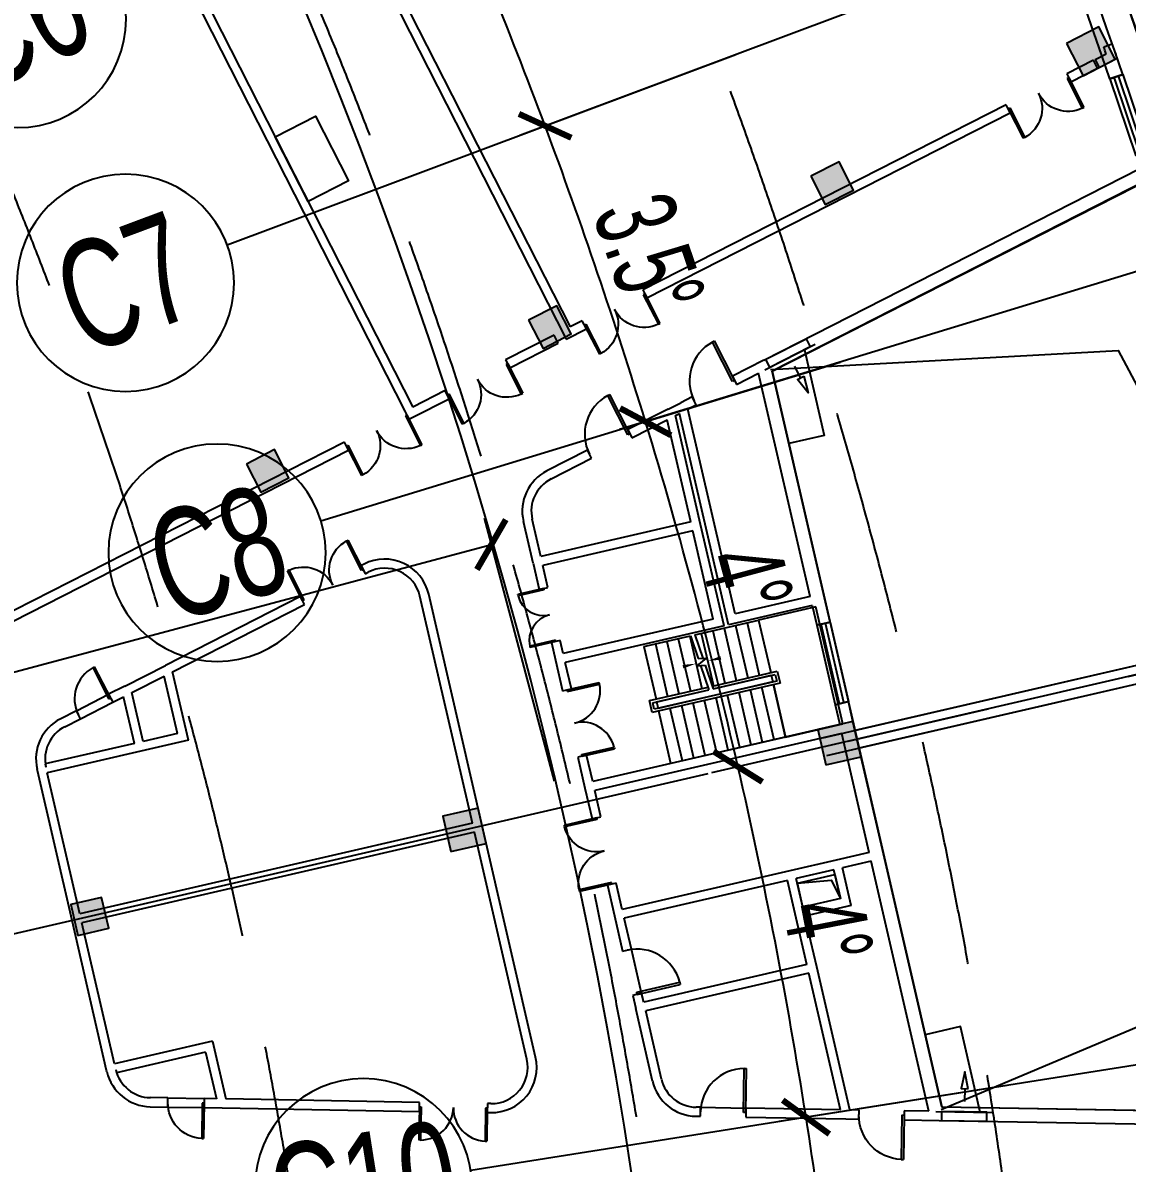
# Model space of a CAD drawing. Extents: x 1962160 to 37842216, y -162679 to 2997677.
# Drawn here: x 37707960 to 37732361, y 2773540 to 2798729 of the extents above; entities that cross this region are included whole.
import ezdxf
from ezdxf.enums import TextEntityAlignment as Align

# ---------------------------------------------------------------- set-up
doc = ezdxf.new("R2010")
doc.units = 0
doc.header["$LTSCALE"] = 1000
for name, pattern in [('CENTER', [2, 1.25, -0.25, 0.25, -0.25]), ('CENTER2', [28.575000000000003, 19.05, -3.175, 3.175, -3.175]), ('HIDDEN', [0.375, 0.25, -0.125])]:
    doc.linetypes.add(name, pattern=pattern)
doc.layers.get('0').update_dxf_attribs({"color": 8})
doc.layers.get('Defpoints').update_dxf_attribs({"color": 8})
for name, color, linetype in [('#幕墙线-平面', 8, 'Continuous'), ('#标注', 8, 'Continuous'), ('#虚线', 8, 'HIDDEN'), ('#轴线', 8, 'CENTER2'), ('1-WIN-1', 8, 'Continuous'), ('A-AL-E', 8, 'Continuous'), ('A-FLOR', 8, 'Continuous'), ('A-GRID', 8, 'CENTER'), ('A-HATH', 8, 'Continuous'), ('A-STRS-HRAL', 8, 'Continuous'), ('COLUMN', 8, 'Continuous'), ('DIM', 8, 'Continuous'), ('G-ACCS', 8, 'Continuous'), ('PUB_HATCH', 8, 'Continuous'), ('周边建筑', 8, 'Continuous')]:
    doc.layers.add(name, color=color, linetype=linetype)
doc.layers.add('A-X-CHEK', color=8, linetype='Continuous', plot=False)
doc.styles.add('#文字', font='jrs.shx', dxfattribs={"width": 0.7, "bigfont": 'hztxt.shx'})
doc.styles.add('JHZX', font='jrs.shx', dxfattribs={"width": 0.6, "bigfont": 'jhz.shx'})
doc.dimstyles.new('JZBZ-600', dxfattribs={"dimscale": 600, "dimtxt": 3, "dimasz": 1.5, "dimexe": 1, "dimexo": 1, "dimgap": 0.5, "dimtad": 1, "dimdec": 0, "dimdsep": 46, "dimtxsty": 'JHZX', "dimblk1": 'ARCHTICK', "dimblk2": 'ARCHTICK', "dimsah": 1, "dimcen": 0, "dimclrd": 1, "dimclre": 1, "dimclrt": 2, "dimadec": 1, "dimazin": 2, "dimtfac": 1, "dimtdec": 0, "dimtix": 1, "dimtmove": 0, "dimatfit": 3, "dimfxl": 1, "dimtolj": 1, "dimlwd": -1, "dimlwe": -1, "dimarcsym": 1})

# ---------------------------------------------------------------- blocks, each defined once
blk = doc.blocks.new('排水沟区域')
at = {"layer": 'A-HATH'}
h = blk.add_hatch(dxfattribs=at)
h.set_pattern_fill('ANSI37', color=256, scale=100)
h.set_pattern_definition([(45, (0, 0), (-112.2532015133644, 112.2532015133644), []), (135, (0, 0), (-112.2532015133644, -112.2532015133644), [])])
edge = h.paths.add_edge_path()
edge.add_arc((35778214.13878883, 2927624.965237803), 650.0000000036937, 183.9388823932484, 223.5627937521552, ccw=False)
edge.add_arc((35647972.51225553, 2918657.177440425), 129900.0000000662, 3.938884257588553, 38.97795766836391)
edge.add_line((35748955.2148303, 3000367.053102507), (35748683.21338074, 3000146.791373039))
edge.add_arc((35647972.51225566, 2918657.17744047), 129549.9999999376, 3.938884257573193, 38.97789835857748, ccw=False)
edge.add_arc((35778214.13878738, 2927624.965258901), 1000.000000002873, 183.938884257331, 243.7486610001553)
edge.add_arc((35647972.50986589, 2918657.177302167), 130050.0023937305, 3.558072409215487, 3.756253554398149)
blk.add_lwpolyline([(35777743.13609562, 2927177.018295643, -0.1746354518207903), (35777565.67415892, 2927580.315223805, 0.1540892544204838), (35748955.2148303, 3000367.053102507), (35748683.21338074, 3000146.791373039, -0.1540889894882649), (35777216.50089744, 2927556.272897216, 0.2670597927759777), (35777771.82913741, 2926728.102853881, 0.0008647285902376794)], format="xyb", close=True, dxfattribs=at)
blk = doc.blocks.new('A$C58e34137')
at = {"layer": 'A-X-CHEK'}
blk.add_blockref('排水沟区域', (-35647972.51433039, -2918657.17947907), dxfattribs=at)
blk = doc.blocks.new('$WINLIB2D$00000001')
for points in [[(-0.4999999999999964, 0.5000000000000142), (-0.4999999999999964, -0.4999999999999858)], [(-0.4999999999999964, 0.5000000000000142), (0.5000000000000036, 0.5000000000000142)], [(0.5000000000000036, -0.4999999999999858), (0.5000000000000036, 0.5000000000000142)], [(0.5000000000000036, 0.1666666666666714), (-0.4999999999999964, 0.1666666666666714)], [(0.5000000000000036, -0.1666666666666572), (-0.4999999999999964, -0.1666666666666572)], [(-0.4999999999999964, -0.4999999999999858), (0.5000000000000036, -0.4999999999999858)]]:
    blk.add_lwpolyline(points)
blk = doc.blocks.new('$DorLib2D$00000002')
at = {"layer": '1-WIN-1'}
for p, q in [((-0.5000000000002274, 1.70530256582424e-13), (-0.5, 0.4875000000000114)), ((-0.4750000000001364, 0.4875000000002387), (-0.5, 0.4875000000000114)), ((-0.4750000000001364, 1.70530256582424e-13), (-0.4750000000001364, 0.4875000000002387)), ((0.4749999999999091, 5.684341886080801e-14), (0.4749999999999091, 0.4875000000001251)), ((0.4749999999999091, 0.4875000000001251), (0.4999999999997726, 0.4875000000001251)), ((0.5, -5.684341886080801e-14), (0.4999999999997726, 0.4875000000001251)), ((-0.5000000000002274, 1.70530256582424e-13), (-0.4750000000001364, 1.70530256582424e-13)), ((0.5, -5.684341886080801e-14), (0.4749999999999091, 5.684341886080801e-14))]:
    blk.add_line(p, q, dxfattribs=at)
for centre, start, end in [((-0.4875000000001819, 5.684341886080801e-14), 0, 88.53071642340379), ((0.4874999999999545, 5.684341886080801e-14), 91.46928357659621, 180)]:
    blk.add_arc(centre, 0.4875, start, end, dxfattribs=at)
blk = doc.blocks.new('$DorLib2D$00000001')
for p, q in [((0.45, 0.9750000000000001), (0.5000000000000002, 0.9750000000000001)), ((0.45, 0), (0.45, 0.9750000000000001)), ((0.5, 0), (0.5, 0.9750000000000001)), ((0.5, 0), (0.45, 0))]:
    blk.add_line(p, q)
blk.add_arc((0.475, 0), 0.975, 91.4692835813538, 180)
blk = doc.blocks.new('_FZH')
blk.add_lwpolyline([(-0.5, -0.5), (0.5, -0.5), (0.5, 0.5), (-0.5, 0.5)], close=True)
at = {"layer": 'PUB_HATCH'}
blk.add_solid([(-0.5, -0.5), (0.5, -0.5), (-0.5, 0.5), (0.5, 0.5)], dxfattribs=at)
blk = doc.blocks.new('567')
at = {"layer": '周边建筑'}
for p, q in [((-8338.038826569915, 115699.9999267529), (-10643.6935864538, 124947.4760770351)), ((-200.0002340301871, 115671.8004826754), (-200.0002340301871, 125101.3632137855)), ((-200.0001280158758, 114971.8004364669), (-200.0001280233264, 125101.3632141724)), ((199.9997659623623, 115671.8004826754), (199.9997659623623, 125101.3632137855)), ((199.9998719617724, 114971.8004364669), (199.9998719766736, 125101.3632141724)), ((8338.03857049346, 115699.9999267533), (10643.69334622473, 124947.4761405219)), ((-12956.65466100723, 124427.2280966714), (-12985.57905119658, 124725.8382553984)), ((-13673.25372226536, 124451.1234483044), (-13695.09598024935, 124649.9271599581)), ((-13446.43119006604, 124201.3022599528), (-13513.08027870953, 124468.6171538979)), ((-13252.37204481661, 124249.6866390705), (-13361.19699037075, 124686.1596558164)), ((-8616.25832477957, 115575.807737194), (-10872.87542779744, 124626.6045882781)), ((8616.258068718016, 115575.807737194), (10872.87518758327, 124626.6046518311)), ((-13446.43119006604, 124201.3022599528), (-13252.37204481661, 124249.6866390705)), ((-13242.43080693483, 124209.8145117541), (-13436.48995219916, 124161.4301326275)), ((-13082.27364227176, 123567.4592093229), (-13242.43080693483, 124209.8145117541)), ((-13436.48995219916, 124161.4301326275), (-13276.33278752863, 123519.0748302042)), ((-13276.33278752863, 123519.0748302042), (-13082.27364227176, 123567.4592093229)), ((-12719.3907988742, 122112.0156199113), (-12913.44994412363, 122063.6312407926)), ((-12913.44994412363, 122063.6312407926), (-10733.28223753721, 113319.4561713045)), ((-10539.22309228778, 113367.8405504222), (-12719.3907988742, 122112.0156199113)), ((-8403.829030103981, 115550.5133281648), (-8706.231166757643, 116763.3830440645)), ((8403.829002030194, 115550.5137818079), (8706.231138676405, 116763.3834977145)), ((-8057.004523187876, 116281.1197735146), (-8335.840541958809, 116211.5982027054)), ((8057.004186496139, 116281.119774573), (8335.84020523727, 116211.5982037559)), ((-3200.000153563917, 115699.9999267533), (-8338.038826569915, 115699.9999267529)), ((-2650.000153563917, 115699.9999267533), (-3200.000153563917, 115699.9999267533)), ((-2650.000153563917, 115399.9999267533), (-2650.000153563917, 115699.9999267533)), ((-300.0001535639167, 115699.9999267533), (-850.0001535564661, 115699.9999267538)), ((-850.0001535564661, 115699.9999267538), (-850.0001535639167, 115399.9999267524)), ((2599.999846421182, 115699.9999267538), (-300.0001535639167, 115699.9999267533)), ((8338.03857049346, 115699.9999267533), (2599.999846421182, 115699.9999267538)), ((-8616.258357092738, 115575.807737194), (-8428.290865130723, 114821.911304302)), ((-3300.000153578818, 115399.9999267533), (-8366.30182095617, 115399.9999267533)), ((-8234.231719881296, 114870.2956834217), (-8366.30182095617, 115399.9999267533)), ((-3300.000153578818, 115399.9999267533), (-3300.000153563917, 113699.9999267538)), ((-3100.000153563917, 115399.9999267533), (-3100.000153563917, 113499.9999267533)), ((-3100.000153563917, 115399.9999267533), (-2650.000153563917, 115399.9999267533)), ((-400.0002050250769, 115471.8006316503), (-3050.000205025077, 115471.8006316498)), ((-3050.000205025077, 115471.8006316498), (-3050.000205032527, 114171.8006316498)), ((-850.0001535639167, 115399.9999267524), (-400.0001535639167, 115399.9999267533)), ((-400.0002050474286, 114171.8006316498), (-400.0002050250769, 115471.8006316503)), ((-400.0001535639167, 115399.9999267533), (-400.0001535788178, 109799.9999267538)), ((-200.0001535788178, 115399.9999267543), (-200.0001535788178, 109799.9999267538)), ((2499.999846436083, 115399.9999267533), (-200.0001535788178, 115399.9999267543)), ((2499.999846436083, 115399.9999267533), (2499.999846428633, 114649.999926724)), ((8366.301513820887, 115399.9999267538), (2699.999846436083, 115399.9999267533)), ((2699.999846436083, 115399.9999267533), (2699.999846436083, 114749.9999267235)), ((8366.301513820887, 115399.9999267538), (8234.231412768364, 114870.295683593)), ((8428.290558040142, 114821.9113044734), (8616.258049942553, 115575.8077371935)), ((-8428.290865130723, 114821.911304302), (-8234.231719881296, 114870.2956834217)), ((8234.231412768364, 114870.295683593), (8428.290558040142, 114821.9113044734)), ((2499.999846428633, 114649.999926724), (2499.999846436083, 113599.9999267533)), ((3549.999904952943, 114749.9999267231), (2699.999846436083, 114749.9999267235)), ((3549.999904952943, 114749.9999267231), (3549.999904952943, 113699.9999267533)), ((3349.999904945493, 114549.9999267235), (2699.999846436083, 114549.9999267235)), ((2699.999846436083, 114549.9999267235), (2699.999846436083, 113699.9999267533)), ((3349.999904945493, 114549.9999267235), (3349.999904952943, 113699.9999267529)), ((-3050.000205032527, 112727.1685348824), (-3050.000205032527, 114171.8006316498)), ((-3050.000205032527, 114171.8006316498), (-1860.000205032527, 114171.8006316503)), ((-3050.000205032527, 114171.8006316498), (-1860.000205032527, 114171.8006316503)), ((-1860.000205032527, 112850.7399445996), (-1860.000205032527, 114321.8006316577)), ((-1860.000205032527, 114321.8006316577), (-1590.000205032527, 114321.8006316572)), ((-1800.000205025077, 112856.9704358503), (-1800.000205032527, 114261.8006316572)), ((-1800.000205032527, 114261.8006316572), (-1650.000205032527, 114261.8006316577)), ((-1800.000205025077, 112856.9704358503), (-1800.000205032527, 114171.8006316498)), ((-1800.000205032527, 114171.8006316498), (-1650.000205047429, 114171.8006316498)), ((-1650.000205032527, 114261.8006316577), (-1650.000205032527, 111481.8006316568)), ((-1650.000205039978, 114171.8006316503), (-1650.000205032527, 111571.8006316498)), ((-1590.000205032527, 114321.8006316572), (-1590.000205039978, 111421.8006316577)), ((-400.0002050474286, 114171.8006316498), (-1590.000205025077, 114171.8006316572)), ((-1590.000205025077, 114171.8006316498), (-400.0002050474286, 114171.8006316498)), ((-400.0002050474286, 114171.8006316498), (-400.0002050325274, 111571.8006316503)), ((-7992.30982427299, 113899.9999571438), (-8186.368969537318, 113851.615578026)), ((-7942.444216124713, 113699.9999267529), (-7992.30982427299, 113899.9999571438)), ((-3050.000205032527, 113911.8006316498), (-1860.000205025077, 113911.8006316493)), ((-400.0002050325274, 113911.8006316498), (-1590.000205039978, 113911.8006316503)), ((7992.30951718241, 113899.9999573156), (7942.443908981979, 113699.9999267538)), ((8186.368662439287, 113851.6155781974), (7992.30951718241, 113899.9999573156)), ((-8186.368969537318, 113851.615578026), (-8117.602351397276, 113575.807737194)), ((-3300.000153563917, 113699.9999267538), (-7942.444216124713, 113699.9999267529)), ((-3050.000205032527, 113651.8006316498), (-1860.000205032527, 113651.8006316493)), ((-400.0002050325274, 113651.8006316498), (-1590.000205039978, 113651.8006316582)), ((3349.999904952943, 113699.9999267529), (2699.999846436083, 113699.9999267533)), ((4699.999904945493, 113699.9999267533), (3549.999904952943, 113699.9999267533)), ((7942.443908981979, 113699.9999267538), (4699.999904945493, 113699.9999267533)), ((8117.602044261992, 113575.807737194), (8186.368662439287, 113851.6155781974)), ((-10733.28223753721, 113319.4561713045), (-10539.22309228778, 113367.8405504222)), ((-8042.803950548172, 113275.807737187), (-8117.602351397276, 113575.807737194)), ((-3100.000153563917, 113499.9999267533), (-7892.578615568578, 113499.9999267533)), ((-7867.645815268159, 113399.9999267533), (-7892.578615568578, 113499.9999267533)), ((-5400.000153563917, 113399.9999267533), (-7867.645815268159, 113399.9999267533)), ((-3100.000153578818, 113399.9999267533), (-5400.000153563917, 113399.9999267533)), ((-3100.000153578818, 113399.9999267533), (-3100.000153571367, 109799.9999267538)), ((-3050.000205047429, 113391.8006316503), (-1860.000205032527, 113391.8006316493)), ((-400.000205039978, 113391.8006316503), (-1590.000205032527, 113391.8006316493)), ((2499.999846436083, 113599.9999267533), (2499.999846436083, 109799.9999267533)), ((2699.999846421182, 113499.9999267538), (2699.999846443534, 109799.9999267529)), ((3449.999904952943, 113499.9999267533), (2699.999846421182, 113499.9999267538)), ((4599.999904945493, 113499.9999267538), (3449.999904952943, 113499.9999267533)), ((4599.999904945493, 113499.9999267538), (4599.999904945493, 109799.9999267538)), ((7892.578308418393, 113499.9999267538), (4799.999904945493, 113499.9999267533)), ((4799.999904945493, 113499.9999267533), (4799.999904945493, 109799.9999267533)), ((7892.578308418393, 113499.9999267538), (7387.456854842603, 111474.0684315935)), ((7581.51600009948, 111425.6840524753), (8117.602044261992, 113575.807737194)), ((-8042.803950548172, 113275.807737187), (-7800.114281468093, 112302.4326396142)), ((-7606.055136196315, 112350.817018732), (-7817.780214704573, 113199.9999267529)), ((-5500.000153556466, 113199.9999267538), (-7817.780214704573, 113199.9999267529)), ((-5500.000153556466, 113199.9999267538), (-5500.000153563917, 109799.9999267529)), ((-3300.000153563917, 113199.9999267538), (-5300.000153578818, 113199.9999267533)), ((-5300.000153578818, 113199.9999267533), (-5300.000153571367, 109799.9999267538)), ((-3300.000153563917, 113199.9999267538), (-3300.000153563917, 109799.9999267533)), ((-3050.000205039978, 113131.8006316498), (-1860.000205032527, 113131.8006316498)), ((-400.000205039978, 113131.8006316498), (-1590.000205032527, 113131.8006316568)), ((-3050.000205032527, 112871.8006316498), (-1860.000205047429, 112871.8006316498)), ((-2522.518689185381, 112681.4053102429), (-2494.385750286281, 112857.6049757372)), ((-2494.385750286281, 112857.6049757372), (-2376.777995429933, 112615.7069422756)), ((-2347.331310726702, 112800.1347414702), (-1800.000205025077, 112856.9704358503)), ((-400.000205039978, 112871.8006316503), (-1590.000205032527, 112871.8006316498)), ((-3050.000205032527, 112727.1685348824), (-2506.195691987872, 112783.6380225192)), ((-3050.000205032527, 112626.6308274572), (-2522.518689185381, 112681.4053102429)), ((-3050.000205032527, 111571.8006316498), (-3050.000205039978, 112626.6308274567)), ((-3050.000205025077, 112611.8006316498), (-1860.000205032527, 112611.8006316498)), ((-2376.777995429933, 112615.7069422756), (-2347.331310726702, 112800.1347414702)), ((-2363.654307924211, 112697.9020291935), (-1800.000205047429, 112756.4327284168)), ((-1860.000205039978, 111421.8006316572), (-1860.000205025077, 112750.2022371669)), ((-1800.000205032527, 111571.8006316498), (-1800.000205047429, 112756.4327284098)), ((-1800.000205032527, 111481.8006316568), (-1800.000205047429, 112756.4327284098)), ((-400.0002050176263, 112611.8006316493), (-1590.000205032527, 112611.8006316572)), ((-7800.114281468093, 112302.4326396142), (-7606.055136196315, 112350.817018732)), ((-3050.000205039978, 112351.8006316503), (-1860.000205032527, 112351.8006316503)), ((-400.0002050325274, 112351.8006316498), (-1590.000205032527, 112351.8006316498)), ((-10176.34024889022, 111912.396961011), (-10370.39939413965, 111864.0125818849)), ((-10370.39939413965, 111864.0125818849), (-10297.82282546908, 111572.9238640293)), ((-10055.37930109352, 111427.2490978912), (-10176.34024889022, 111912.396961011)), ((-3050.000205032527, 112091.8006316493), (-1860.000205032527, 112091.8006316503)), ((-400.0002050325274, 112091.8006316498), (-1590.000205032527, 112091.8006316572)), ((-3050.000205032527, 111831.8006316493), (-1860.000205039978, 111831.8006316503)), ((-400.0002050325274, 111831.8006316498), (-1590.000205047429, 111831.8006316498)), ((-43433.55228500068, 103105.1358892624), (-10055.37930109352, 111427.2490978912)), ((-43287.87751885504, 103347.5794136371), (-10297.82282546908, 111572.9238640293)), ((-7364.133240610361, 111380.5212924555), (-7558.192385852337, 111332.1369133368)), ((-7121.273084849119, 110406.4624102707), (-7364.133240610361, 111380.5212924555)), ((-3050.000205032527, 111571.8006316498), (-1860.000205039978, 111571.8006316503)), ((-1590.000205039978, 111421.8006316577), (-1860.000205039978, 111421.8006316572)), ((-1800.000205032527, 111571.8006316498), (-1650.000205032527, 111571.8006316498)), ((-1650.000205032527, 111481.8006316568), (-1800.000205032527, 111481.8006316568)), ((-400.0002050325274, 111571.8006316503), (-1590.000205032527, 111571.8006316572)), ((7145.534959249198, 110503.772705317), (7387.456854842603, 111474.0684315935)), ((7387.456854842603, 111474.0684315935), (7581.51600009948, 111425.6840524753)), ((-10006.99492196739, 111233.1899526198), (-10201.05406723171, 111184.8055735002)), ((-10201.05406723171, 111184.8055735002), (-9910.747792489827, 110020.4507019073)), ((-9716.6886472404, 110068.8350810334), (-10006.99492196739, 111233.1899526198)), ((-7558.192385852337, 111332.1369133368), (-7315.332230120897, 110358.078031153)), ((7145.534959249198, 110503.772705317), (7121.272777713835, 110406.4624102791)), ((7339.594104483724, 110455.3883261979), (7145.534959249198, 110503.772705317)), ((7315.331922978163, 110358.078031152), (7339.594104483724, 110455.3883261979)), ((-9910.747792489827, 110020.4507019073), (-9716.6886472404, 110068.8350810334)), ((-5500.000153563917, 109799.9999267529), (-6345.036503829062, 109799.9999267538)), ((-5400.000153563917, 109599.9999267529), (-6345.036503843963, 109599.9999267538)), ((-5400.000153563917, 109599.9999267529), (-4800.000153563917, 109599.9999267538)), ((-4800.000153549016, 109799.9999267533), (-5300.000153571367, 109799.9999267538)), ((-4800.000153563917, 109599.9999267538), (-4800.000153549016, 109799.9999267533)), ((-3300.000153563917, 109799.9999267533), (-3600.000153556466, 109799.9999267529)), ((-3600.000153556466, 109799.9999267529), (-3600.000153563917, 109599.9999267538)), ((-3600.000153563917, 109599.9999267538), (-3200.000153563917, 109599.9999267538)), ((-3200.000153563917, 109599.9999267538), (-2500.000153578818, 109599.9999267538)), ((-2500.000153563917, 109799.9999267533), (-3100.000153571367, 109799.9999267538)), ((-2500.000153578818, 109599.9999267538), (-2500.000153563917, 109799.9999267533)), ((-400.0001535788178, 109799.9999267538), (-1000.000153563917, 109799.9999267533)), ((-1000.000153563917, 109799.9999267533), (-1000.000153578818, 109599.9999267533)), ((-1000.000153578818, 109599.9999267533), (-300.0001535713673, 109599.9999267538)), ((-300.0001535713673, 109599.9999267538), (399.9998464360833, 109599.9999267533)), ((399.9998464211822, 109799.9999267533), (-200.0001535788178, 109799.9999267538)), ((399.9998464360833, 109599.9999267533), (399.9998464211822, 109799.9999267533)), ((2499.999846436083, 109799.9999267533), (1899.999846436083, 109799.9999267529)), ((1899.999846436083, 109799.9999267529), (1899.999846436083, 109599.9999267529)), ((1899.999846436083, 109599.9999267529), (2599.999846421182, 109599.9999267533)), ((2599.999846421182, 109599.9999267533), (3399.999904930592, 109599.9999267529)), ((3399.999904930592, 109799.9999267533), (2699.999846443534, 109799.9999267529)), ((4399.999904938042, 109799.9999267538), (3399.999904930592, 109799.9999267533)), ((3399.999904930592, 109599.9999267529), (3399.999904930592, 109799.9999267533)), ((4599.999904945493, 109799.9999267538), (4399.999904938042, 109799.9999267538)), ((4399.999904938042, 109799.9999267538), (4399.999904930592, 109599.9999267533)), ((4399.999904930592, 109599.9999267533), (4699.999904930592, 109599.9999267533)), ((6345.036196701229, 109599.9999267533), (4699.999904930592, 109599.9999267533)), ((6345.036196701229, 109799.9999267533), (4799.999904945493, 109799.9999267533)), ((-9353.805803842843, 108613.3914916138), (-9547.864949092269, 108565.0071124956)), ((-9136.07609783113, 107740.1253380403), (-9353.805803842843, 108613.3914916138)), ((-9547.864949092269, 108565.0071124956), (-9354.327432632446, 107788.7705315496)), ((-42344.38212601095, 99563.42608116567), (-9354.327432632446, 107788.7705315496)), ((-42295.99774689227, 99369.3669359088), (-9305.943053513765, 107594.7113862932)), ((-9305.943053513765, 107594.7113862932), (-9111.883908234537, 107643.0957653378)), ((-9111.883908234537, 107643.0957653378), (-9136.07609783113, 107740.1253380403)), ((-0.0001535564661026001, 107200.0001368448), (-5247.993291318417, 107200.0001368453)), ((5247.992984205484, 107200.0001368443), (-0.0001535564661026001, 107200.0001368448)), ((-100.0002595633268, 107000.0001368448), (-5247.993291325867, 107000.0001368453)), ((-100.0002595633268, 107000.0001368448), (-100.0002595633268, 98100.00013684481)), ((5247.992984220386, 107000.0001368443), (99.999740421772, 107000.0001368448)), ((99.999740421772, 107000.0001368448), (99.99974043667316, 98100.00013684435)), ((-8749.00106485188, 106187.6521759261), (-8943.060210093856, 106139.2677968065)), ((-8943.060210093856, 106139.2677968065), (-6765.763095535338, 97406.6060430929)), ((-6523.31957115978, 97260.9312769617), (-8749.00106485188, 106187.6521759261)), ((-6218.2890175879, 105958.078241244), (-6199.705942615867, 105883.5455984022)), ((-6199.705942615867, 105883.5455984022), (-6005.64679735899, 105931.9299775218)), ((-6005.64679735899, 105931.9299775218), (-6024.229872345924, 106006.4626203626)), ((6024.22956521064, 106006.4626203706), (6005.646490238607, 105931.9299775218)), ((6005.646490238607, 105931.9299775218), (6199.705635488033, 105883.5455984026)), ((6199.705635488033, 105883.5455984026), (6218.288710482419, 105958.078241244)), ((-5642.763953953981, 104476.4863881096), (-5836.823099203408, 104428.1020089909)), ((-5836.823099203408, 104428.1020089909), (-5025.935168430209, 101175.808156997)), ((-4850.777033142745, 101300.0003465563), (-5642.763953953981, 104476.4863881096)), ((5642.763646826148, 104476.4863881096), (4606.884021371603, 100321.8001368418)), ((4782.042156651616, 100197.6079472825), (5836.822792083025, 104428.1020089914)), ((5836.822792083025, 104428.1020089914), (5642.763646826148, 104476.4863881096)), ((-3300.000206455588, 101300.0003465558), (-4850.777033142745, 101300.0003465563)), ((-3300.000206455588, 101300.0003465558), (-3300.000206455588, 100221.8001368344)), ((-4782.042463757098, 100197.607947282), (-5025.935168430209, 101175.808156997)), ((-4606.884328491986, 100321.8001368423), (-4800.91143258661, 101100.0003465563)), ((-3500.000206455588, 101100.0003465558), (-4800.91143258661, 101100.0003465563)), ((-3500.000206455588, 101100.0003465558), (-3500.000206455588, 100321.8001368418)), ((-3500.000206455588, 100321.8001368418), (-4606.884328491986, 100321.8001368423)), ((3299.999899342656, 100321.8001368423), (4606.884021371603, 100321.8001368418)), ((3299.999899342656, 100321.8001368423), (3299.999899357557, 98100.00013684481)), ((-4782.042463757098, 100197.607947282), (-4685.67825255543, 99811.11220625788)), ((-4491.619107283652, 99859.4965853761), (-4557.018727913499, 100121.8001368418)), ((-3500.000206463039, 100121.8001368418), (-4557.018727913499, 100121.8001368418)), ((-3500.000206463039, 100121.8001368418), (-3500.00020647794, 98100.00013684481)), ((-3300.000206463039, 100221.8001368418), (-3300.000206463039, 98100.00013684435)), ((3499.999899350107, 100121.8001368418), (4557.018420800567, 100121.8001368423)), ((3499.999899350107, 100121.8001368418), (3499.999899350107, 98100.00013684481)), ((4557.018420800567, 100121.8001368423), (4491.618790835142, 99859.49654790806)), ((4685.677936077118, 99811.11216878938), (4782.042156651616, 100197.6079472825)), ((-4685.67825255543, 99811.11220625788), (-4491.619107283652, 99859.4965853761)), ((-4492.140736058354, 99034.87562523782), (-4685.67825255543, 99811.11220625788)), ((-4298.081590801477, 99083.2600043565), (-4491.619107283652, 99859.4965853761)), ((4298.081274352968, 99083.259966888), (4491.618790835142, 99859.49654790806)), ((4491.618790835142, 99859.49654790806), (4685.677936077118, 99811.11216878938)), ((4492.140419617295, 99034.87558776885), (4685.677936077118, 99811.11216878938)), ((-4298.081590801477, 99083.2600043565), (-4492.140736058354, 99034.87562523782)), ((-4492.140736058354, 99034.87562523782), (-4398.19459682703, 98658.07824124442)), ((-4204.135451592505, 98706.46262036264), (-4298.081590801477, 99083.2600043565)), ((4298.081274352968, 99083.259966888), (4204.135144464672, 98706.46262036264)), ((4492.140419617295, 99034.87558776885), (4298.081274352968, 99083.259966888)), ((4398.194289721549, 98658.07824124442), (4492.140419617295, 99034.87558776885)), ((-3500.00020647794, 98100.00013684481), (-3427.898870564997, 98100.00013684528)), ((-100.0002595633268, 98100.00013684481), (-3300.000206463039, 98100.00013684435)), ((3299.999899357557, 98100.00013684481), (99.99974043667316, 98100.00013684435)), ((3427.898563437164, 98100.00013684528), (3499.999899350107, 98100.00013684481)), ((-3400.000206455588, 97900.00013684481), (-3427.898870557547, 97900.00013684528)), ((-0.0001535564661026001, 97900.00013684481), (-3400.000206455588, 97900.00013684481)), ((3399.999899350107, 97900.00013684435), (-0.0001535564661026001, 97900.00013684481)), ((3427.898563437164, 97900.00013684481), (3399.999899350107, 97900.00013684435))]:
    blk.add_line(p, q, dxfattribs=at)
for points, format in [([(-47073.25338561833, 116876.4681862746, -0.0744215799525629), (-10790.70054857433, 125537.0892229746), (-8338.038720555604, 115699.9999267608), (8338.038676522672, 115699.9999267608), (10790.70050453395, 125537.0892229751, -0.07442158046754624), (47073.25353706628, 116876.4681253135, -0.07421954768420427)], "xyb"), ([(-1025.000205032527, 111441.8006316498, 0, 0, 0), (-1025.000205032527, 114821.8006316498, 0, 0, 0), (-2425.000205032527, 114821.8006316493, 0, 0, 0), (-2425.000205025077, 112871.8006316498, 0, 80.00000000000001, 0), (-2425.000205047429, 113171.8006316498, 0, 0, 0)], "xyseb"), ([(-2425.000205032527, 111441.8006316498, 0, 0, 0), (-2425.000205039978, 112611.8006316503, 0, 80.00000000000001, 0), (-2425.000205032527, 112311.8006316498, 0, 0, 0)], "xyseb")]:
    blk.add_lwpolyline(points, format=format, dxfattribs=at)
for points in [[(-8385.998344779015, 115671.8006193787), (-7068.851940572262, 123256.1048880219), (-200.0001535639167, 125101.3633970846)], [(8385.998084560037, 115671.8006159808), (7068.851683400571, 123256.1048851535), (199.9998971298337, 125101.3633970027)], [(-8640.562510944903, 116499.9999589249), (-6700.000072732568, 116499.9999589254), (-6700.000072725117, 115699.9999589319)], [(8640.562416531146, 116499.9999589175), (6699.999978348613, 116499.999958918), (6699.999978356063, 115699.9999589394)], [(2800.000010967255, 113700.0002245381), (2904.066557876766, 114442.9682855755), (3350.000010967255, 114550.0002245386)]]:
    blk.add_lwpolyline(points, dxfattribs=at)
for points in [[(-8870.05026447028, 116593.7116915067), (-8675.991294264793, 116642.0959874094), (-8434.06940061599, 115671.8002606481), (-8628.128544576466, 115623.4158818498)], [(8434.069083623588, 115671.8002237082), (8628.128029234707, 115623.4158943738), (8870.05007956177, 116593.7121842583), (8675.990921236575, 116642.0965666994)], [(-8076.032689489424, 116357.4376425003), (-7698.046966955066, 116370.617870911), (-8037.976356908679, 116204.8019045372)], [(8076.032352775335, 116357.4376435583), (7698.04663027823, 116370.6178719704), (8037.976020202041, 116204.8019055948)], [(2800.000010967255, 114550.000224553), (3350.000010952353, 114550.0002245535), (3350.000010967255, 113700.0002245377), (2800.000010967255, 113700.0002245381)], [(-15855.30879785866, 106167.8938309099), (-16097.23069346696, 107138.1895571873), (-14544.75753141195, 107525.2645901437), (-14302.83563581109, 106554.9688638677)]]:
    blk.add_lwpolyline(points, close=True, dxfattribs=at)
for centre, radius, start, end in [((-2.201646566390991e-05, -4.607392475008965e-05), 126000, 68.06235922378528, 111.9376407861825), ((-0.0001288577914237976, -4.404829815030098e-05), 125399.9999977943, 95.94381995888064, 111.8836034919402), ((-0.0003964826464653015, 0.001440182793885469), 125399.9985047636, 96.11639622546474, 96.26985138233644), ((-0.0003964751958847046, 0.001440182793885469), 125199.9985047643, 96.19611518241895, 96.26985138233644), ((-0.0001288577914237976, -4.404829815030098e-05), 125099.9999977941, 95.94480624710295, 111.763935769319), ((-6345.036503829062, 110599.9999267533), 999.9999999986118, 193.9999999374407, 270), ((-6345.036503829062, 110599.9999267533), 799.9999999986131, 193.9999999374407, 270), ((6345.036196701229, 110599.9999267533), 799.9999999999175, 270, 346.0000001143351), ((6345.036196701229, 110599.9999267533), 999.999999999904, 270, 346.0000001143351), ((-5247.993291310966, 106200.0001368448), 999.9999999999122, 90, 193.9999999374407), ((5247.992984205484, 106200.0001368443), 999.9999999986112, 346.0000001143351, 90), ((-5247.993291310966, 106200.0001368448), 799.9999999999134, 90, 193.9999999374407), ((5247.992984205484, 106200.0001368443), 799.9999999986095, 346.0000001143351, 90), ((-3427.898870557547, 98900.00013684481), 1000.000000000104, 193.9999999374407, 270), ((-3427.898870557547, 98900.00013684481), 800.0000000001027, 193.9999999374407, 270), ((3427.898563452065, 98900.00013684481), 800.0000000001182, 270, 346.0000001143351), ((3427.898563452065, 98900.00013684481), 1000.000000000114, 270, 346.0000001143351)]:
    blk.add_arc(centre, radius, start, end, dxfattribs=at)
at = {"layer": 'COLUMN'}
for p, xscale, yscale, zscale, rotation in [((-13640.49022883177, 124152.9179450185), 800.0000000003402, 800.0000000003402, 800.0000000003402, 13.99999999997211), ((-12088.56637517363, 117928.491342498), 700.0000000000592, 700.0000000000592, 700.0000000000592, 14.00000000000214), ((-0.0001787319779396057, 115299.99995883), 800.0000000000007, 800.0000000000007, 800.0000000000007, 90), ((-10395.11310598999, 111136.4212585655), 700.0000000000592, 700.0000000000592, 700.0000000000592, 14.00000000000214), ((-0.0001787394285202026, 106799.9999588304), 800.0000000000007, 800.0000000000007, 800.0000000000007, 90), ((-8701.659782469273, 104344.3509569014), 700.0000000000592, 700.0000000000592, 700.0000000000592, 14.00000000000214), ((-0.0001787319779396057, 98299.9999588239), 700.0000000000003, 700.0000000000003, 700.0000000000003, 90)]:
    blk.add_blockref('_FZH', p, dxfattribs=dict(at, xscale=xscale, yscale=yscale, zscale=zscale, rotation=rotation))
at = {"layer": '周边建筑'}
for name, p, xscale, yscale, zscale, rotation in [('$WINLIB2D$00000001', (-12075.3095080331, 124663.3041109666), 1800, 300.0000000000002, -1800, 5.532602874722101), ('$DorLib2D$00000002', (-12997.86179319769, 122815.5452250615), -1500, 1500, 1500, 283.9999999999892), ('$DorLib2D$00000001', (-8210.300344713032, 114360.9556307276), 1000, 1000, 200, 104.0000000000005), ('$DorLib2D$00000001', (8210.30003760755, 114360.955630891), -999.9999999999997, 1000, 200, 256.0000000000068), ('$DorLib2D$00000002', (-10454.81124321371, 112615.9265661542), -1500, 1500, 1500, 283.9999999999892), ('$DorLib2D$00000001', (-7582.123761028051, 111841.4769660379), 1000, 1000, 200, 104.0000000000015), ('$DorLib2D$00000001', (7363.525479674339, 110964.7283788994), 999.9999999999998, 999.9999999999998, 999.9999999999998, 76.00000000000301), ('$DorLib2D$00000002', (-9632.276798166335, 109316.9210967645), -1499.999999999999, 1499.999999999999, 1500, 284.0000000000034), ('$DorLib2D$00000002', (-4200.000153571367, 109699.9999267533), 1200, 1200, 200, 179.9999999999999), ('$DorLib2D$00000002', (1149.999846436083, 109699.9999267533), -1500, 1500, 200, 179.9999999999999), ('$DorLib2D$00000002', (-9027.472059167922, 106891.1817810764), -1500, 1500, 1500, 284.0000000000023), ('$DorLib2D$00000002', (-5921.234948277473, 105180.0159932524), -1500, 1500, -1500, 103.9999999999951), ('$DorLib2D$00000002', (5921.23464114964, 105180.0159932524), 1500, 1500, -1500, 255.9999999999977), ('$DorLib2D$00000001', (-4491.879921674728, 99447.18610531092), 800.0000000000001, 800.0000000000001, 800.0000000000001, 103.9999999999987), ('$DorLib2D$00000001', (4491.879605218768, 99447.18606784148), -800, 799.9999999999999, 800.0000000000001, 256.0000000000079)]:
    blk.add_blockref(name, p, dxfattribs=dict(at, xscale=xscale, yscale=yscale, zscale=zscale, rotation=rotation))
for name, p, xscale, yscale, zscale in [('$WINLIB2D$00000001', (-1750.000153563917, 115549.9999267538), 1800.000000000001, 300.0000000000001, -1800), ('$DorLib2D$00000001', (3899.999904930592, 109699.9999267529), 1000.000000000001, 1000.000000000001, -1000), ('$DorLib2D$00000002', (-1750.000153578818, 109699.9999267533), 1500.000000000001, 1500.000000000001, 200)]:
    blk.add_blockref(name, p, dxfattribs=dict(at, xscale=xscale, yscale=yscale, zscale=zscale))
blk = doc.blocks.new('总体道路0521')
at = {"layer": 'G-ACCS'}
for radius, start, end in [(223.8000000007542, 2.615028490091015, 87.02539691564355), (130.9999999943868, 3.653077652685774, 42.07717189144375)]:
    blk.add_arc((35647972.51118848, 2918657.176535503), radius, start, end, dxfattribs=at)
blk = doc.blocks.new('A$C06ac024f')
at = {"layer": 'A-AL-E'}
for points in [[(146966.1108442098, 9139.118675829377), (130293.5131061152, 8119.378913449589, -0.411971783023191), (129393.6296410561, 8909.40498467395, 0.2085567122118536), (81515.31024506688, 100882.8259750819, -0.4119750127441655), (81384.31683558226, 102073.1150699067), (91782.78928811848, 115145.4842241406)], [(146953.5622105077, 9338.72490592394), (130281.3033982068, 8319.005873133894, -0.4119717830233011), (129593.1572190449, 8923.143457010388, 0.2085567122118591), (81641.00849476457, 101038.3893063087, -0.4119750127432668), (81540.83706398308, 101948.6103788218), (91939.0993520841, 115020.7153262636)]]:
    blk.add_lwpolyline(points, format="xyb", dxfattribs=at)
for centre, radius in [((-0.004684269428253174, 0.00567364227026701), 126149.999999992), ((-0.004684269428253174, 0.00567364227026701), 126199.999999992), ((-0.004684276878833771, 0.005673648323863745), 126199.9999999989)]:
    blk.add_arc(centre, radius, 351.0834287830491, 34.92498159711911, dxfattribs=at)
at = {"layer": 'A-STRS-HRAL'}
for points in [[(129813.0462543592, 7846.935393485241, -0.2921176871007272), (129044.4563795775, 8885.362658081576, 0.1540888374545785), (100555.2670410722, 81363.75576079264), (100710.6964408681, 81489.61960624158, -0.1540889894881771), (129243.9839575663, 8899.101130418945, 0.2670597927890374), (129799.3121975809, 8070.931087060366, -0.0004314040462649551), (129813.0462543592, 7846.935393484775)], [(103310.9296712726, 72392.50074449694, -0.0004002233398614249), (103426.6898901165, 72227.01827567676), (103606.6081442609, 72318.69121340662, -0.1935717540683458), (124826.7109548077, -19560.50461522304), (124624.2663757429, -19560.50461522304, -0.0004012567173373277), (124592.7107252777, -19760.50461522304), (124997.6942270324, -19760.50461522304, 0.1942794498697185), (103670.8411152959, 72575.88480162481), (103310.9296712726, 72392.50074449647)]]:
    blk.add_lwpolyline(points, format="xyb", dxfattribs=at)
at = {"xscale": 1000, "yscale": 1000, "zscale": 1000}
blk.add_blockref('总体道路0521', (-35647972511.19448, -2918657176.530752), dxfattribs=at)
at = {"layer": '周边建筑', "rotation": 283.0000003899075}
blk.add_blockref('567', (-0.006137371063232422, 0.004641769453883171), dxfattribs=at)
blk = doc.blocks.new('A$C80b62fe7')
at = {"layer": '#幕墙线-平面'}
for points in [[(218719.7094477937, 197989.2938197274), (201348.7543122098, 196926.8406891157, -0.4119717830239575), (200385.3496613875, 197772.6333065447, 0.2085567122118526), (152529.1790638864, 289703.5068392851, -0.4119750127440977), (152388.9390607923, 290977.8163408032), (163222.968982771, 304597.7436151779)], [(218703.8368275166, 198248.8088673172), (201332.8816919327, 197186.3557367055, -0.4119717830233011), (200644.7355127707, 197790.493320582, 0.2085567122118591), (152692.5867884904, 289905.7391698803, -0.4119750127432668), (152592.4153577089, 290815.9602423934), (163426.4452796876, 304435.8875167696)]]:
    blk.add_lwpolyline(points, format="xyb", dxfattribs=at)
for centre, radius, start, end in [((71051.57360945642, 188867.3555372115), 128529.4436852644, 333.5022467601689, 195.775796910644), ((71051.57360945642, 188867.3555372115), 127529.4436852644, 333.539850647279, 195.7883970499479), ((71051.57360945642, 188867.3555372139), 126409.999999992, 351.0834286526117, 34.9249813998656), ((71051.57360945642, 188867.3555372139), 126149.999999992, 351.0834286526117, 34.9249813998656)]:
    blk.add_arc(centre, radius, start, end, dxfattribs=at)
blk = doc.blocks.new('DASWQE')
at = {"layer": 'DIM', "ltscale": 10}
blk.add_blockref('A$C80b62fe7', (-71047.03888088465, -188862.9763723449), dxfattribs=at)
blk = doc.blocks.new('_ARCHTICK')
at = {"const_width": 0.15}
blk.add_lwpolyline([(-0.5, -0.5), (0.5, 0.5)], dxfattribs=at)
blk = doc.blocks.new('*D145')
at = {"layer": '#标注', "color": 1, "transparency": 16777216}
for p, q in [((36903959.72859562, 2938196.193473026), (36891613.57810073, 2936241.054614019)), ((36904922.28992536, 2930628.213491371), (36892479.80118516, 2929430.518225236))]:
    blk.add_line(p, q, dxfattribs=at)
blk.add_arc((36780603.45404896, 2918661.469190486), 112993.4582867352, 5.498265625514841, 8.998645102916017, dxfattribs=at)
at = {"layer": 'Defpoints', "color": 0, "transparency": 16777216}
for p in [(36904552.34381938, 2938290.04013826), (36892833.25907005, 2931776.059558722), (36905519.5293849, 2930685.702864147), (36780603.45404896, 2918661.469190486)]:
    blk.add_point(p, dxfattribs=at)
at = {"layer": '#标注', "color": 1, "transparency": 16777216, "xscale": 900, "yscale": 900, "zscale": 900}
for p, rotation in [((36892206.19332449, 2936334.901279252), 98.99864510291603), ((36893077.0406447, 2929488.007598011), 275.4982656255148)]:
    blk.add_blockref('_ARCHTICK', p, dxfattribs=dict(at, rotation=rotation))
at = {"layer": '#标注', "color": 2, "transparency": 16777216, "insert": (36893884.31835775, 2933069.511976989), "char_height": 1800, "attachment_point": 5, "rotation": 277.2484553642152, "style": 'JHZX'}
blk.add_mtext('\\A1;3.5°', dxfattribs=at)
blk = doc.blocks.new('*D146')
at = {"layer": '#标注', "color": 1, "transparency": 16777216}
for p, q in [((36902296.58860543, 2946753.406194702), (36890116.89398555, 2943941.816081265)), ((36903959.72859564, 2938196.193473023), (36891613.57810078, 2936241.054614025))]:
    blk.add_line(p, q, dxfattribs=at)
blk.add_arc((36780603.45404898, 2918661.469190514), 112993.4582867658, 8.9986451029014, 12.99859783315723, dxfattribs=at)
at = {"layer": 'Defpoints', "color": 0, "transparency": 16777216}
for p in [(36902881.21394719, 2946888.362520147), (36891764.73915132, 2938926.964743235), (36904552.34381939, 2938290.040138255), (36780603.45404898, 2918661.469190514)]:
    blk.add_point(p, dxfattribs=at)
at = {"layer": '#标注', "color": 1, "transparency": 16777216, "xscale": 900, "yscale": 900, "zscale": 900}
for p, rotation in [((36890701.51932731, 2944076.77240671), 102.9985978331572), ((36892206.19332453, 2936334.901279257), 278.9986451029014)]:
    blk.add_blockref('_ARCHTICK', p, dxfattribs=dict(at, rotation=rotation))
at = {"layer": '#标注', "color": 2, "transparency": 16777216, "insert": (36892699.38108769, 2940447.911231854), "char_height": 1800, "attachment_point": 5, "rotation": 280.9986214680292, "style": 'JHZX'}
blk.add_mtext('\\A1;4°', dxfattribs=at)
blk = doc.blocks.new('*D147')
at = {"layer": '#标注', "color": 1, "transparency": 16777216}
for p, q in [((36900040.32494871, 2955174.614665871), (36888086.44916755, 2951520.185325047)), ((36902296.58860544, 2946753.406194706), (36890116.89398559, 2943941.816081276))]:
    blk.add_line(p, q, dxfattribs=at)
blk.add_arc((36780603.45404897, 2918661.46919051), 112993.4582868222, 12.99859783315961, 16.99896005307476, dxfattribs=at)
at = {"layer": 'Defpoints', "color": 0, "transparency": 16777216}
for p in [(36900614.11098622, 2955350.027274231), (36902881.2139472, 2946888.36252015), (36890080.26278097, 2946631.988768672), (36780603.45404897, 2918661.46919051)]:
    blk.add_point(p, dxfattribs=at)
at = {"layer": '#标注', "color": 1, "transparency": 16777216, "xscale": 900, "yscale": 900, "zscale": 900}
for p, rotation in [((36888660.23520505, 2951695.59793341), 106.9989600530748), ((36890701.51932736, 2944076.772406723), 282.9985978331596)]:
    blk.add_blockref('_ARCHTICK', p, dxfattribs=dict(at, rotation=rotation))
at = {"layer": '#标注', "color": 2, "transparency": 16777216, "insert": (36890906.49444613, 2948214.560308809), "char_height": 1800, "attachment_point": 5, "rotation": 284.99877894311675, "style": 'JHZX'}
blk.add_mtext('\\A1;4°', dxfattribs=at)
blk = doc.blocks.new('*D148')
at = {"layer": '#标注', "color": 1, "transparency": 16777216}
for p, q in [((36897588.36657415, 2962398.251928855), (36885879.89579728, 2958020.842641512)), ((36900040.32494871, 2955174.614665877), (36888086.44916742, 2951520.185325013))]:
    blk.add_line(p, q, dxfattribs=at)
blk.add_arc((36780603.45404898, 2918661.469190462), 112993.4582866964, 16.99896005310106, 20.49910458656229, dxfattribs=at)
at = {"layer": 'Defpoints', "color": 0, "transparency": 16777216}
for p in [(36898150.37317143, 2962608.367574645), (36900614.1109862, 2955350.027274238), (36887965.20498942, 2953888.959174713), (36780603.45404898, 2918661.469190462)]:
    blk.add_point(p, dxfattribs=at)
at = {"layer": '#标注', "color": 1, "transparency": 16777216, "xscale": 900, "yscale": 900, "zscale": 900}
for p, rotation in [((36886441.90239457, 2958230.958287302), 110.4991045865623), ((36888660.23520492, 2951695.597933372), 286.998960053101)]:
    blk.add_blockref('_ARCHTICK', p, dxfattribs=dict(at, rotation=rotation))
at = {"layer": '#标注', "color": 2, "transparency": 16777216, "insert": (36888737.30021644, 2955365.927073795), "char_height": 1800, "attachment_point": 5, "rotation": 288.7490323198321, "style": 'JHZX'}
blk.add_mtext('\\A1;3.5°', dxfattribs=at)
blk = doc.blocks.new('*D149')
at = {"layer": '#标注', "color": 1, "transparency": 16777216}
for p, q in [((36894700.08015978, 2969458.475332184), (36883280.68441286, 2964374.441424578)), ((36897588.36657416, 2962398.251928851), (36885879.89579742, 2958020.842641558))]:
    blk.add_line(p, q, dxfattribs=at)
blk.add_arc((36780603.45404898, 2918661.469190476), 112993.4582868321, 20.49910458655371, 23.99912631150518, dxfattribs=at)
at = {"layer": 'Defpoints', "color": 0, "transparency": 16777216}
for p in [(36895248.21115563, 2969702.50895975), (36898150.37317145, 2962608.367574643), (36885614.29143968, 2960377.720773283), (36780603.45404898, 2918661.469190476)]:
    blk.add_point(p, dxfattribs=at)
at = {"layer": '#标注', "color": 1, "transparency": 16777216, "xscale": 900, "yscale": 900, "zscale": 900}
for p, rotation in [((36883828.81540871, 2964618.475052146), 113.9991263115052), ((36886441.9023947, 2958230.958287349), 290.4991045865537)]:
    blk.add_blockref('_ARCHTICK', p, dxfattribs=dict(at, rotation=rotation))
at = {"layer": '#标注', "color": 2, "transparency": 16777216, "insert": (36886294.7925155, 2961899.032589206), "char_height": 1800, "attachment_point": 5, "rotation": 292.2491154490299, "style": 'JHZX'}
blk.add_mtext('\\A1;3.5°', dxfattribs=at)
blk = doc.blocks.new('*D111')
at = {"layer": '#标注', "color": 1, "transparency": 16777216}
for p, q in [((36874861.74352521, 3000598.950161402), (36862409.03545138, 2989773.976182932)), ((36882278.00955416, 2846131.05704728), (36868845.5192631, 2855713.238666661))]:
    blk.add_line(p, q, dxfattribs=at)
blk.add_arc((36780603.45404898, 2918661.4691905), 108993.4582866235, 324.4975139136607, 40.99999999999096, dxfattribs=at)
at = {"layer": 'Defpoints', "color": 0, "transparency": 16777216}
for p in [(36875314.56927335, 3000992.585578796), (36780603.45404898, 2918661.4691905), (36887940.50926641, 2899731.84884221), (36882766.46374656, 2845782.614079307)]:
    blk.add_point(p, dxfattribs=at)
at = {"layer": '#标注', "color": 1, "transparency": 16777216, "xscale": 900, "yscale": 900, "zscale": 900}
for p, rotation in [((36862861.86119953, 2990167.611600326), 130.999999999991), ((36869333.9734555, 2855364.795698687), 234.4975139136607)]:
    blk.add_blockref('_ARCHTICK', p, dxfattribs=dict(at, rotation=rotation))
at = {"layer": '#标注', "color": 2, "transparency": 16777216, "insert": (36890670.12673368, 2923945.957177582), "char_height": 1800, "attachment_point": 5, "rotation": 272.7487569568263, "style": 'JHZX'}
blk.add_mtext('\\A1;76.5°', dxfattribs=at)
blk = doc.blocks.new('*U246')
blk.add_line((20, 4.898587196589413e-16), (0, 0))
blk.add_circle((24, 0), 4)
at = {"style": 'JHZX', "width": 0.75}
blk.add_attdef('AXES', text='', height=4, dxfattribs=at).set_placement((23.99999999999997, 0), align=Align.MIDDLE_CENTER)
blk = doc.blocks.new('DOTE-11')
at = {"layer": '#虚线', "ltscale": 20}
for radius, end in [(117099.9999999995, 50.90588039648975), (109299.9999999995, 50.72061515791979), (101499.9999999995, 50.50683943095017)]:
    blk.add_arc((36780598.51695531, 2918657.177440438), radius, 329.9999999848261, end, dxfattribs=at)
at = {"layer": '#轴线'}
blk.add_line((36843640.26014692, 2933211.510656485), (36923441.16845282, 2951635.00200725), dxfattribs=at)
for radius, end in [(146599.9999999995, 183.9998103525153), (138799.9999999995, 210.1884172151102), (130399.9999999995, 210.3293811306592), (127949.9999999995, 210.3740096847854)]:
    blk.add_arc((36780598.51695531, 2918657.177440438), radius, 324.4999999903098, end, dxfattribs=at)
blk = doc.blocks.new('*D358')
at = {"layer": '#标注', "color": 1, "ltscale": 10, "transparency": 16777216}
for p, q in [((37719708.45313702, 2781976.589305989), (37718157.61866945, 2787784.026472132)), ((37687943.37275187, 2779094.503494854), (37718312.4198314, 2787204.33983242)), ((37688364.17780369, 2777518.707400085), (37687788.57158992, 2779674.190134565))]:
    blk.add_line(p, q, dxfattribs=at)
at = {"layer": 'Defpoints', "color": 0, "ltscale": 10, "transparency": 16777216}
for p in [(37718312.4198314, 2787204.33983242), (37719863.25429896, 2781396.902666277), (37688518.97896563, 2776939.020760374)]:
    blk.add_point(p, dxfattribs=at)
at = {"layer": '#标注', "color": 1, "ltscale": 10, "transparency": 16777216, "xscale": 900, "yscale": 900, "zscale": 900}
for p, rotation in [((37718312.4198314, 2787204.33983242), 14.95153709588531), ((37687943.37275187, 2779094.503494854), 194.9515370958853)]:
    blk.add_blockref('_ARCHTICK', p, dxfattribs=dict(at, rotation=rotation))
at = {"layer": '#标注', "color": 2, "ltscale": 10, "transparency": 16777216, "insert": (37702818.29396773, 2784308.79494306), "char_height": 1800, "attachment_point": 5, "rotation": 14.951537095885309, "style": 'JHZX'}
blk.add_mtext('\\A1;31433', dxfattribs=at)
blk = doc.blocks.new('ZW-5001')
at = {"layer": '#标注'}
ref = blk.add_blockref('*U246', (36887939.95065577, 2966449.161674582), dxfattribs=dict(at, xscale=-600, yscale=599.9999999999999, rotation=23.99983746922012))
ref.add_attrib('AXES', 'C6', dxfattribs={"layer": '0', "height": 2399.999999999999, "rotation": 23.99983737814291, "style": '#文字', "width": 0.7}).set_placement((36874784.87945292, 2960592.191334748), align=Align.MIDDLE_CENTER)
ref = blk.add_blockref('*U246', (36890657.33113556, 2959807.077381144), dxfattribs=dict(at, xscale=-600, yscale=599.9999999999999, rotation=20.49988501550017))
ref.add_attrib('AXES', 'C7', dxfattribs={"layer": '0', "height": 2399.999999999999, "rotation": 20.49988506079839, "style": '#文字', "width": 0.7}).set_placement((36877169.24149178, 2954764.118163094), align=Align.MIDDLE_CENTER)
ref = blk.add_blockref('*U246', (36892964.15924665, 2953011.491718455), dxfattribs=dict(at, xscale=-600, yscale=600, rotation=16.99993256178021))
ref.add_attrib('AXES', 'C8', dxfattribs={"layer": '0', "height": 2399.999999999999, "rotation": 16.99993251633601, "style": '#文字', "width": 0.7}).set_placement((36879193.3658075, 2948801.35538222), align=Align.MIDDLE_CENTER)
ref = blk.add_blockref('*U246', (36896650.38908622, 2937041.869099528), dxfattribs=dict(at, xscale=-599.9999999999997, yscale=599.9999999999999, rotation=9.01348231881574))
ref.add_attrib('AXES', 'C10', dxfattribs={"layer": '0', "height": 2399.999999999999, "rotation": 9.013482269833899, "style": '#文字', "width": 0.7}).set_placement((36882428.20745246, 2934785.866109774), align=Align.MIDDLE_CENTER)
for base, center, p1, p2, picture, middle in [((36887940.50926641, 2899731.84884221), (36780603.45404899, 2918661.4691905), (36882766.46374656, 2845782.614079307), (36875314.56927335, 3000992.585578796), '*D111', (36890670.12673368, 2923945.957177579)), ((36885614.29143968, 2960377.720773283), (36780603.45404897, 2918661.469190474), (36898150.37317144, 2962608.367574644), (36895248.21115562, 2969702.508959748), '*D149', (36886294.7925155, 2961899.032589205)), ((36887965.20498942, 2953888.959174713), (36780603.45404898, 2918661.469190462), (36900614.11098621, 2955350.027274237), (36898150.37317144, 2962608.367574647), '*D148', (36888737.30021644, 2955365.927073792)), ((36890080.26278097, 2946631.988768672), (36780603.45404896, 2918661.469190509), (36902881.21394719, 2946888.362520149), (36900614.11098621, 2955350.02727423), '*D147', (36890906.49444613, 2948214.560308809)), ((36891764.73915132, 2938926.964743235), (36780603.45404897, 2918661.469190514), (36904552.34381939, 2938290.040138257), (36902881.2139472, 2946888.362520149), '*D146', (36892699.38108768, 2940447.911231858)), ((36892833.25907005, 2931776.059558722), (36780603.45404897, 2918661.469190486), (36905519.5293849, 2930685.702864147), (36904552.34381939, 2938290.04013826), '*D145', (36893884.31835774, 2933069.511976985))]:
    dim = blk.add_angular_dim_3p(base=base, center=center, p1=p1, p2=p2, dimstyle='JZBZ-600', dxfattribs=at)
    dim.commit()
    dim.dimension.update_dxf_attribs({"geometry": picture, "text_midpoint": middle})
blk = doc.blocks.new('FDGFH')
at = {"layer": 'A-FLOR'}
blk.add_blockref('ZW-5001', (-36780598.51155947, -2918657.163268261), dxfattribs=at)
at = {"layer": 'A-GRID'}
blk.add_blockref('DOTE-11', (-36780598.51155947, -2918657.163268261), dxfattribs=at)

msp = doc.modelspace()

# ---------------------------------------------------------------- linework, layer by layer
at = {"layer": '#标注', "ltscale": 10}
msp.add_arc((37613670.29957374, 2756893.476689796), 133919.6669144286, 333.9778101328699, 71.90950720445645, dxfattribs=at)

# ---------------------------------------------------------------- block references
at = {"layer": 'A-STRS-HRAL'}
msp.add_blockref('DASWQE', (37613652.56708944, 2756885.970215484), dxfattribs=at)
at = {"layer": 'DIM', "ltscale": 10}
for name, p in [('A$C06ac024f', (37613657.10216346, 2756879.841327364)), ('A$C58e34137', (37613657.09747919, 2756879.847001005))]:
    msp.add_blockref(name, p, dxfattribs=at)
at = {"layer": 'DIM'}
msp.add_blockref('FDGFH', (37613657.09676763, 2756879.827155179), dxfattribs=at)

# ---------------------------------------------------------------- dimensions: what is measured, and where the dimension line sits
at = {"layer": '#标注', "ltscale": 10}
dim = msp.add_linear_dim(base=(37718312.4198314, 2787204.33983242), p1=(37688518.97896563, 2776939.020760374), p2=(37719863.25429896, 2781396.902666278), angle=194.9515370958853, dimstyle='JZBZ-600', override={"dimtmove": 1}, dxfattribs=at)
dim.commit()
dim.dimension.update_dxf_attribs({"geometry": '*D358', "text_midpoint": (37702818.29396773, 2784308.79494306)})

doc.saveas('drawing.dxf')
